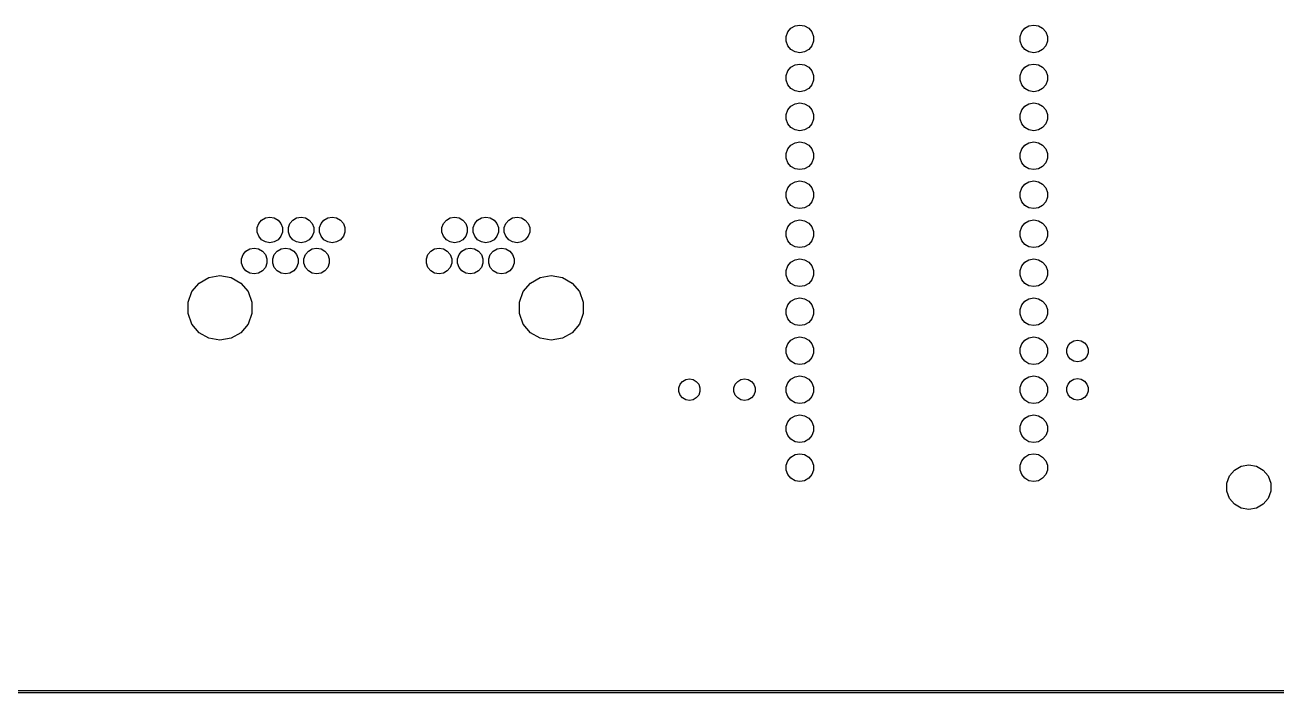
# Model space of a CAD drawing. Extents: x 25 to 346, y -457 to -16.
# Drawn here: x 185.4 to 267, y -456.6 to -413.1 of the extents above; entities that cross this region are included whole.
import ezdxf

# ---------------------------------------------------------------- set-up
doc = ezdxf.new("R2010")
doc.units = 0
doc.header["$MEASUREMENT"] = 0
doc.layers.add('BLACK', color=7, linetype='CONTINUOUS')

msp = doc.modelspace()

# ---------------------------------------------------------------- linework, layer by layer
at = {"layer": 'Black'}
for p, q in [((235.121, -413.569), (235.323, -413.329)), ((235.323, -413.329), (235.594, -413.172)), ((235.594, -413.172), (235.903, -413.118)), ((235.903, -413.118), (236.211, -413.172)), ((236.211, -413.172), (236.482, -413.329)), ((236.482, -413.329), (236.684, -413.569)), ((250.361, -413.569), (250.563, -413.329)), ((250.563, -413.329), (250.834, -413.172)), ((250.834, -413.172), (251.142, -413.118)), ((251.142, -413.118), (251.451, -413.172)), ((251.451, -413.172), (251.722, -413.329)), ((251.722, -413.329), (251.924, -413.569)), ((235.014, -413.863), (235.121, -413.569)), ((235.014, -414.177), (235.014, -413.863)), ((235.121, -414.471), (235.014, -414.177)), ((236.684, -413.569), (236.791, -413.863)), ((236.791, -414.177), (236.684, -414.471)), ((236.791, -413.863), (236.791, -414.177)), ((250.254, -413.863), (250.361, -413.569)), ((250.254, -414.177), (250.254, -413.863)), ((250.361, -414.471), (250.254, -414.177)), ((251.924, -413.569), (252.031, -413.863)), ((252.031, -414.177), (251.924, -414.471)), ((252.031, -413.863), (252.031, -414.177)), ((235.323, -414.711), (235.121, -414.471)), ((235.594, -414.868), (235.323, -414.711)), ((235.903, -414.922), (235.594, -414.868)), ((236.211, -414.868), (235.903, -414.922)), ((236.482, -414.711), (236.211, -414.868)), ((236.684, -414.471), (236.482, -414.711)), ((250.563, -414.711), (250.361, -414.471)), ((250.834, -414.868), (250.563, -414.711)), ((251.142, -414.922), (250.834, -414.868)), ((251.451, -414.868), (251.142, -414.922)), ((251.722, -414.711), (251.451, -414.868)), ((251.924, -414.471), (251.722, -414.711)), ((235.121, -416.109), (235.323, -415.869)), ((235.323, -415.869), (235.594, -415.712)), ((235.594, -415.712), (235.903, -415.658)), ((235.903, -415.658), (236.211, -415.712)), ((236.211, -415.712), (236.482, -415.869)), ((236.482, -415.869), (236.684, -416.109)), ((250.361, -416.109), (250.563, -415.869)), ((250.563, -415.869), (250.834, -415.712)), ((250.834, -415.712), (251.142, -415.658)), ((251.142, -415.658), (251.451, -415.712)), ((251.451, -415.712), (251.722, -415.869)), ((251.722, -415.869), (251.924, -416.109)), ((235.014, -416.403), (235.121, -416.109)), ((235.014, -416.717), (235.014, -416.403)), ((235.121, -417.011), (235.014, -416.717)), ((236.684, -416.109), (236.791, -416.403)), ((236.791, -416.717), (236.684, -417.011)), ((236.791, -416.403), (236.791, -416.717)), ((250.254, -416.403), (250.361, -416.109)), ((250.254, -416.717), (250.254, -416.403)), ((250.361, -417.011), (250.254, -416.717)), ((251.924, -416.109), (252.031, -416.403)), ((252.031, -416.717), (251.924, -417.011)), ((252.031, -416.403), (252.031, -416.717)), ((235.323, -417.251), (235.121, -417.011)), ((235.594, -417.408), (235.323, -417.251)), ((235.903, -417.462), (235.594, -417.408)), ((236.211, -417.408), (235.903, -417.462)), ((236.482, -417.251), (236.211, -417.408)), ((236.684, -417.011), (236.482, -417.251)), ((250.563, -417.251), (250.361, -417.011)), ((250.834, -417.408), (250.563, -417.251)), ((251.142, -417.462), (250.834, -417.408)), ((251.451, -417.408), (251.142, -417.462)), ((251.722, -417.251), (251.451, -417.408)), ((251.924, -417.011), (251.722, -417.251)), ((235.121, -418.649), (235.323, -418.409)), ((235.323, -418.409), (235.594, -418.252)), ((235.594, -418.252), (235.903, -418.198)), ((235.903, -418.198), (236.211, -418.252)), ((236.211, -418.252), (236.482, -418.409)), ((236.482, -418.409), (236.684, -418.649)), ((250.361, -418.649), (250.563, -418.409)), ((250.563, -418.409), (250.834, -418.252)), ((250.834, -418.252), (251.142, -418.198)), ((251.142, -418.198), (251.451, -418.252)), ((251.451, -418.252), (251.722, -418.409)), ((251.722, -418.409), (251.924, -418.649)), ((235.014, -418.943), (235.121, -418.649)), ((235.014, -419.257), (235.014, -418.943)), ((235.121, -419.551), (235.014, -419.257)), ((236.684, -418.649), (236.791, -418.943)), ((236.791, -419.257), (236.684, -419.551)), ((236.791, -418.943), (236.791, -419.257)), ((250.254, -418.943), (250.361, -418.649)), ((250.254, -419.257), (250.254, -418.943)), ((250.361, -419.551), (250.254, -419.257)), ((251.924, -418.649), (252.031, -418.943)), ((252.031, -419.257), (251.924, -419.551)), ((252.031, -418.943), (252.031, -419.257)), ((235.323, -419.791), (235.121, -419.551)), ((235.594, -419.948), (235.323, -419.791)), ((235.903, -420.002), (235.594, -419.948)), ((236.211, -419.948), (235.903, -420.002)), ((236.482, -419.791), (236.211, -419.948)), ((236.684, -419.551), (236.482, -419.791)), ((250.563, -419.791), (250.361, -419.551)), ((250.834, -419.948), (250.563, -419.791)), ((251.142, -420.002), (250.834, -419.948)), ((251.451, -419.948), (251.142, -420.002)), ((251.722, -419.791), (251.451, -419.948)), ((251.924, -419.551), (251.722, -419.791)), ((235.323, -420.949), (235.594, -420.792)), ((235.594, -420.792), (235.903, -420.738)), ((235.903, -420.738), (236.211, -420.792)), ((236.211, -420.792), (236.482, -420.949)), ((250.563, -420.949), (250.834, -420.792)), ((250.834, -420.792), (251.142, -420.738)), ((251.142, -420.738), (251.451, -420.792)), ((251.451, -420.792), (251.722, -420.949)), ((235.014, -421.483), (235.121, -421.189)), ((235.014, -421.797), (235.014, -421.483)), ((235.121, -421.189), (235.323, -420.949)), ((236.482, -420.949), (236.684, -421.189)), ((236.684, -421.189), (236.791, -421.483)), ((236.791, -421.483), (236.791, -421.797)), ((250.254, -421.483), (250.361, -421.189)), ((250.254, -421.797), (250.254, -421.483)), ((250.361, -421.189), (250.563, -420.949)), ((251.722, -420.949), (251.924, -421.189)), ((251.924, -421.189), (252.031, -421.483)), ((252.031, -421.483), (252.031, -421.797)), ((235.121, -422.091), (235.014, -421.797)), ((235.323, -422.331), (235.121, -422.091)), ((235.594, -422.488), (235.323, -422.331)), ((235.903, -422.542), (235.594, -422.488)), ((236.211, -422.488), (235.903, -422.542)), ((236.482, -422.331), (236.211, -422.488)), ((236.684, -422.091), (236.482, -422.331)), ((236.791, -421.797), (236.684, -422.091)), ((250.361, -422.091), (250.254, -421.797)), ((250.563, -422.331), (250.361, -422.091)), ((250.834, -422.488), (250.563, -422.331)), ((251.142, -422.542), (250.834, -422.488)), ((251.451, -422.488), (251.142, -422.542)), ((251.722, -422.331), (251.451, -422.488)), ((251.924, -422.091), (251.722, -422.331)), ((252.031, -421.797), (251.924, -422.091)), ((235.323, -423.489), (235.594, -423.332)), ((235.594, -423.332), (235.903, -423.278)), ((235.903, -423.278), (236.211, -423.332)), ((236.211, -423.332), (236.482, -423.489)), ((250.563, -423.489), (250.834, -423.332)), ((250.834, -423.332), (251.142, -423.278)), ((251.142, -423.278), (251.451, -423.332)), ((251.451, -423.332), (251.722, -423.489)), ((235.014, -424.023), (235.121, -423.729)), ((235.014, -424.337), (235.014, -424.023)), ((235.121, -423.729), (235.323, -423.489)), ((236.482, -423.489), (236.684, -423.729)), ((236.684, -423.729), (236.791, -424.023)), ((236.791, -424.023), (236.791, -424.337)), ((250.254, -424.023), (250.361, -423.729)), ((250.254, -424.337), (250.254, -424.023)), ((250.361, -423.729), (250.563, -423.489)), ((251.722, -423.489), (251.924, -423.729)), ((251.924, -423.729), (252.031, -424.023)), ((252.031, -424.023), (252.031, -424.337)), ((235.121, -424.631), (235.014, -424.337)), ((235.323, -424.871), (235.121, -424.631)), ((235.594, -425.028), (235.323, -424.871)), ((236.482, -424.871), (236.211, -425.028)), ((236.684, -424.631), (236.482, -424.871)), ((236.791, -424.337), (236.684, -424.631)), ((250.361, -424.631), (250.254, -424.337)), ((250.563, -424.871), (250.361, -424.631)), ((250.834, -425.028), (250.563, -424.871)), ((251.722, -424.871), (251.451, -425.028)), ((251.924, -424.631), (251.722, -424.871)), ((252.031, -424.337), (251.924, -424.631)), ((200.832, -425.824), (201.085, -425.678)), ((201.085, -425.678), (201.371, -425.628)), ((201.371, -425.628), (201.658, -425.678)), ((201.658, -425.678), (201.91, -425.824)), ((202.864, -425.824), (203.117, -425.678)), ((203.117, -425.678), (203.403, -425.628)), ((203.403, -425.628), (203.69, -425.678)), ((203.69, -425.678), (203.942, -425.824)), ((204.896, -425.824), (205.149, -425.678)), ((205.149, -425.678), (205.435, -425.628)), ((205.435, -425.628), (205.722, -425.678)), ((205.722, -425.678), (205.974, -425.824)), ((212.872, -425.824), (213.124, -425.678)), ((213.124, -425.678), (213.411, -425.628)), ((213.411, -425.628), (213.697, -425.678)), ((213.697, -425.678), (213.95, -425.824)), ((214.904, -425.824), (215.156, -425.678)), ((215.156, -425.678), (215.443, -425.628)), ((215.443, -425.628), (215.729, -425.678)), ((215.729, -425.678), (215.982, -425.824)), ((216.936, -425.824), (217.188, -425.678)), ((217.188, -425.678), (217.475, -425.628)), ((217.475, -425.628), (217.761, -425.678)), ((217.761, -425.678), (218.014, -425.824)), ((235.903, -425.082), (235.594, -425.028)), ((236.211, -425.028), (235.903, -425.082)), ((251.142, -425.082), (250.834, -425.028)), ((251.451, -425.028), (251.142, -425.082)), ((200.546, -426.32), (200.645, -426.047)), ((200.546, -426.612), (200.546, -426.32)), ((200.645, -426.885), (200.546, -426.612)), ((200.645, -426.047), (200.832, -425.824)), ((201.91, -425.824), (202.097, -426.047)), ((202.097, -426.047), (202.197, -426.32)), ((202.197, -426.612), (202.097, -426.885)), ((202.197, -426.32), (202.197, -426.612)), ((202.578, -426.32), (202.677, -426.047)), ((202.578, -426.612), (202.578, -426.32)), ((202.677, -426.885), (202.578, -426.612)), ((202.677, -426.047), (202.864, -425.824)), ((203.942, -425.824), (204.129, -426.047)), ((204.129, -426.047), (204.229, -426.32)), ((204.229, -426.612), (204.129, -426.885)), ((204.229, -426.32), (204.229, -426.612)), ((204.61, -426.32), (204.709, -426.047)), ((204.61, -426.612), (204.61, -426.32)), ((204.709, -426.885), (204.61, -426.612)), ((204.709, -426.047), (204.896, -425.824)), ((205.974, -425.824), (206.161, -426.047)), ((206.161, -426.047), (206.261, -426.32)), ((206.261, -426.612), (206.161, -426.885)), ((206.261, -426.32), (206.261, -426.612)), ((212.585, -426.32), (212.685, -426.047)), ((212.585, -426.612), (212.585, -426.32)), ((212.685, -426.885), (212.585, -426.612)), ((212.685, -426.047), (212.872, -425.824)), ((213.95, -425.824), (214.137, -426.047)), ((214.137, -426.047), (214.236, -426.32)), ((214.236, -426.612), (214.137, -426.885)), ((214.236, -426.32), (214.236, -426.612)), ((214.617, -426.32), (214.717, -426.047)), ((214.617, -426.612), (214.617, -426.32)), ((214.717, -426.885), (214.617, -426.612)), ((214.717, -426.047), (214.904, -425.824)), ((215.982, -425.824), (216.169, -426.047)), ((216.169, -426.047), (216.268, -426.32)), ((216.268, -426.612), (216.169, -426.885)), ((216.268, -426.32), (216.268, -426.612)), ((216.649, -426.32), (216.749, -426.047)), ((216.649, -426.612), (216.649, -426.32)), ((216.749, -426.885), (216.649, -426.612)), ((216.749, -426.047), (216.936, -425.824)), ((218.014, -425.824), (218.201, -426.047)), ((218.201, -426.047), (218.3, -426.32)), ((218.3, -426.612), (218.201, -426.885)), ((218.3, -426.32), (218.3, -426.612)), ((235.014, -426.563), (235.121, -426.269)), ((235.014, -426.877), (235.014, -426.563)), ((235.121, -426.269), (235.323, -426.029)), ((235.323, -426.029), (235.594, -425.872)), ((235.594, -425.872), (235.903, -425.818)), ((235.903, -425.818), (236.211, -425.872)), ((236.211, -425.872), (236.482, -426.029)), ((236.482, -426.029), (236.684, -426.269)), ((236.684, -426.269), (236.791, -426.563)), ((236.791, -426.563), (236.791, -426.877)), ((250.254, -426.563), (250.361, -426.269)), ((250.254, -426.877), (250.254, -426.563)), ((250.361, -426.269), (250.563, -426.029)), ((250.563, -426.029), (250.834, -425.872)), ((250.834, -425.872), (251.142, -425.818)), ((251.142, -425.818), (251.451, -425.872)), ((251.451, -425.872), (251.722, -426.029)), ((251.722, -426.029), (251.924, -426.269)), ((251.924, -426.269), (252.031, -426.563)), ((252.031, -426.563), (252.031, -426.877)), ((200.832, -427.108), (200.645, -426.885)), ((201.085, -427.254), (200.832, -427.108)), ((201.371, -427.304), (201.085, -427.254)), ((201.658, -427.254), (201.371, -427.304)), ((201.91, -427.108), (201.658, -427.254)), ((202.097, -426.885), (201.91, -427.108)), ((202.864, -427.108), (202.677, -426.885)), ((203.117, -427.254), (202.864, -427.108)), ((203.403, -427.304), (203.117, -427.254)), ((203.69, -427.254), (203.403, -427.304)), ((203.942, -427.108), (203.69, -427.254)), ((204.129, -426.885), (203.942, -427.108)), ((204.896, -427.108), (204.709, -426.885)), ((205.149, -427.254), (204.896, -427.108)), ((205.435, -427.304), (205.149, -427.254)), ((205.722, -427.254), (205.435, -427.304)), ((205.974, -427.108), (205.722, -427.254)), ((206.161, -426.885), (205.974, -427.108)), ((212.872, -427.108), (212.685, -426.885)), ((213.124, -427.254), (212.872, -427.108)), ((213.411, -427.304), (213.124, -427.254)), ((213.697, -427.254), (213.411, -427.304)), ((213.95, -427.108), (213.697, -427.254)), ((214.137, -426.885), (213.95, -427.108)), ((214.904, -427.108), (214.717, -426.885)), ((215.156, -427.254), (214.904, -427.108)), ((215.443, -427.304), (215.156, -427.254)), ((215.729, -427.254), (215.443, -427.304)), ((215.982, -427.108), (215.729, -427.254)), ((216.169, -426.885), (215.982, -427.108)), ((216.936, -427.108), (216.749, -426.885)), ((217.188, -427.254), (216.936, -427.108)), ((217.475, -427.304), (217.188, -427.254)), ((217.761, -427.254), (217.475, -427.304)), ((218.014, -427.108), (217.761, -427.254)), ((218.201, -426.885), (218.014, -427.108)), ((235.121, -427.171), (235.014, -426.877)), ((235.323, -427.411), (235.121, -427.171)), ((235.594, -427.568), (235.323, -427.411)), ((236.482, -427.411), (236.211, -427.568)), ((236.684, -427.171), (236.482, -427.411)), ((236.791, -426.877), (236.684, -427.171)), ((250.361, -427.171), (250.254, -426.877)), ((250.563, -427.411), (250.361, -427.171)), ((250.834, -427.568), (250.563, -427.411)), ((251.722, -427.411), (251.451, -427.568)), ((251.924, -427.171), (251.722, -427.411)), ((252.031, -426.877), (251.924, -427.171)), ((199.53, -428.352), (199.629, -428.079)), ((199.629, -428.079), (199.816, -427.856)), ((199.816, -427.856), (200.069, -427.71)), ((200.069, -427.71), (200.355, -427.66)), ((200.355, -427.66), (200.642, -427.71)), ((200.642, -427.71), (200.894, -427.856)), ((200.894, -427.856), (201.081, -428.079)), ((201.081, -428.079), (201.181, -428.352)), ((201.562, -428.352), (201.661, -428.079)), ((201.661, -428.079), (201.848, -427.856)), ((201.848, -427.856), (202.101, -427.71)), ((202.101, -427.71), (202.387, -427.66)), ((202.387, -427.66), (202.674, -427.71)), ((202.674, -427.71), (202.926, -427.856)), ((202.926, -427.856), (203.113, -428.079)), ((203.113, -428.079), (203.213, -428.352)), ((203.594, -428.352), (203.693, -428.079)), ((203.693, -428.079), (203.88, -427.856)), ((203.88, -427.856), (204.133, -427.71)), ((204.133, -427.71), (204.419, -427.66)), ((204.419, -427.66), (204.706, -427.71)), ((204.706, -427.71), (204.958, -427.856)), ((204.958, -427.856), (205.145, -428.079)), ((205.145, -428.079), (205.245, -428.352)), ((211.569, -428.352), (211.669, -428.079)), ((211.669, -428.079), (211.856, -427.856)), ((211.856, -427.856), (212.108, -427.71)), ((212.108, -427.71), (212.395, -427.66)), ((212.395, -427.66), (212.681, -427.71)), ((212.681, -427.71), (212.934, -427.856)), ((212.934, -427.856), (213.121, -428.079)), ((213.121, -428.079), (213.22, -428.352)), ((213.601, -428.352), (213.701, -428.079)), ((213.701, -428.079), (213.888, -427.856)), ((213.888, -427.856), (214.14, -427.71)), ((214.14, -427.71), (214.427, -427.66)), ((214.427, -427.66), (214.713, -427.71)), ((214.713, -427.71), (214.966, -427.856)), ((214.966, -427.856), (215.153, -428.079)), ((215.153, -428.079), (215.252, -428.352)), ((215.633, -428.352), (215.733, -428.079)), ((215.733, -428.079), (215.92, -427.856)), ((215.92, -427.856), (216.172, -427.71)), ((216.172, -427.71), (216.459, -427.66)), ((216.459, -427.66), (216.745, -427.71)), ((216.745, -427.71), (216.998, -427.856)), ((216.998, -427.856), (217.185, -428.079)), ((217.185, -428.079), (217.284, -428.352)), ((235.903, -427.622), (235.594, -427.568)), ((236.211, -427.568), (235.903, -427.622)), ((251.142, -427.622), (250.834, -427.568)), ((251.451, -427.568), (251.142, -427.622)), ((199.53, -428.644), (199.53, -428.352)), ((199.629, -428.917), (199.53, -428.644)), ((199.816, -429.14), (199.629, -428.917)), ((201.081, -428.917), (200.894, -429.14)), ((201.181, -428.644), (201.081, -428.917)), ((201.181, -428.352), (201.181, -428.644)), ((201.562, -428.644), (201.562, -428.352)), ((201.661, -428.917), (201.562, -428.644)), ((201.848, -429.14), (201.661, -428.917)), ((203.113, -428.917), (202.926, -429.14)), ((203.213, -428.644), (203.113, -428.917)), ((203.213, -428.352), (203.213, -428.644)), ((203.594, -428.644), (203.594, -428.352)), ((203.693, -428.917), (203.594, -428.644)), ((203.88, -429.14), (203.693, -428.917)), ((205.145, -428.917), (204.958, -429.14)), ((205.245, -428.644), (205.145, -428.917)), ((205.245, -428.352), (205.245, -428.644)), ((211.569, -428.644), (211.569, -428.352)), ((211.669, -428.917), (211.569, -428.644)), ((211.856, -429.14), (211.669, -428.917)), ((213.121, -428.917), (212.934, -429.14)), ((213.22, -428.644), (213.121, -428.917)), ((213.22, -428.352), (213.22, -428.644)), ((213.601, -428.644), (213.601, -428.352)), ((213.701, -428.917), (213.601, -428.644)), ((213.888, -429.14), (213.701, -428.917)), ((215.153, -428.917), (214.966, -429.14)), ((215.252, -428.644), (215.153, -428.917)), ((215.252, -428.352), (215.252, -428.644)), ((215.633, -428.644), (215.633, -428.352)), ((215.733, -428.917), (215.633, -428.644)), ((215.92, -429.14), (215.733, -428.917)), ((217.185, -428.917), (216.998, -429.14)), ((217.284, -428.644), (217.185, -428.917)), ((217.284, -428.352), (217.284, -428.644)), ((235.014, -429.103), (235.121, -428.809)), ((235.121, -428.809), (235.323, -428.569)), ((235.323, -428.569), (235.594, -428.412)), ((235.594, -428.412), (235.903, -428.358)), ((235.903, -428.358), (236.211, -428.412)), ((236.211, -428.412), (236.482, -428.569)), ((236.482, -428.569), (236.684, -428.809)), ((236.684, -428.809), (236.791, -429.103)), ((250.254, -429.103), (250.361, -428.809)), ((250.361, -428.809), (250.563, -428.569)), ((250.563, -428.569), (250.834, -428.412)), ((250.834, -428.412), (251.142, -428.358)), ((251.142, -428.358), (251.451, -428.412)), ((251.451, -428.412), (251.722, -428.569)), ((251.722, -428.569), (251.924, -428.809)), ((251.924, -428.809), (252.031, -429.103)), ((196.762, -429.927), (197.397, -429.56)), ((197.397, -429.56), (198.12, -429.433)), ((198.12, -429.433), (198.843, -429.56)), ((198.843, -429.56), (199.478, -429.927)), ((200.069, -429.286), (199.816, -429.14)), ((200.355, -429.336), (200.069, -429.286)), ((200.642, -429.286), (200.355, -429.336)), ((200.894, -429.14), (200.642, -429.286)), ((202.101, -429.286), (201.848, -429.14)), ((202.387, -429.336), (202.101, -429.286)), ((202.674, -429.286), (202.387, -429.336)), ((202.926, -429.14), (202.674, -429.286)), ((204.133, -429.286), (203.88, -429.14)), ((204.419, -429.336), (204.133, -429.286)), ((204.706, -429.286), (204.419, -429.336)), ((204.958, -429.14), (204.706, -429.286)), ((212.108, -429.286), (211.856, -429.14)), ((212.395, -429.336), (212.108, -429.286)), ((212.681, -429.286), (212.395, -429.336)), ((212.934, -429.14), (212.681, -429.286)), ((214.14, -429.286), (213.888, -429.14)), ((214.427, -429.336), (214.14, -429.286)), ((214.713, -429.286), (214.427, -429.336)), ((214.966, -429.14), (214.713, -429.286)), ((216.172, -429.286), (215.92, -429.14)), ((216.459, -429.336), (216.172, -429.286)), ((216.745, -429.286), (216.459, -429.336)), ((216.998, -429.14), (216.745, -429.286)), ((218.352, -429.927), (218.987, -429.56)), ((218.987, -429.56), (219.71, -429.433)), ((219.71, -429.433), (220.433, -429.56)), ((220.433, -429.56), (221.068, -429.927)), ((235.014, -429.417), (235.014, -429.103)), ((235.121, -429.711), (235.014, -429.417)), ((235.323, -429.951), (235.121, -429.711)), ((236.684, -429.711), (236.482, -429.951)), ((236.791, -429.417), (236.684, -429.711)), ((236.791, -429.103), (236.791, -429.417)), ((250.254, -429.417), (250.254, -429.103)), ((250.361, -429.711), (250.254, -429.417)), ((250.563, -429.951), (250.361, -429.711)), ((251.924, -429.711), (251.722, -429.951)), ((252.031, -429.417), (251.924, -429.711)), ((252.031, -429.103), (252.031, -429.417)), ((196.039, -431.179), (196.29, -430.489)), ((196.29, -430.489), (196.762, -429.927)), ((199.478, -429.927), (199.95, -430.489)), ((199.95, -430.489), (200.201, -431.179)), ((217.629, -431.179), (217.88, -430.489)), ((217.88, -430.489), (218.352, -429.927)), ((221.068, -429.927), (221.54, -430.489)), ((221.54, -430.489), (221.791, -431.179)), ((235.594, -430.108), (235.323, -429.951)), ((235.903, -430.162), (235.594, -430.108)), ((236.211, -430.108), (235.903, -430.162)), ((236.482, -429.951), (236.211, -430.108)), ((250.834, -430.108), (250.563, -429.951)), ((251.142, -430.162), (250.834, -430.108)), ((251.451, -430.108), (251.142, -430.162)), ((251.722, -429.951), (251.451, -430.108)), ((196.039, -431.913), (196.039, -431.179)), ((200.201, -431.179), (200.201, -431.913)), ((217.629, -431.913), (217.629, -431.179)), ((221.791, -431.179), (221.791, -431.913)), ((235.014, -431.643), (235.121, -431.349)), ((235.121, -431.349), (235.323, -431.109)), ((235.323, -431.109), (235.594, -430.952)), ((235.594, -430.952), (235.903, -430.898)), ((235.903, -430.898), (236.211, -430.952)), ((236.211, -430.952), (236.482, -431.109)), ((236.482, -431.109), (236.684, -431.349)), ((236.684, -431.349), (236.791, -431.643)), ((250.254, -431.643), (250.361, -431.349)), ((250.361, -431.349), (250.563, -431.109)), ((250.563, -431.109), (250.834, -430.952)), ((250.834, -430.952), (251.142, -430.898)), ((251.142, -430.898), (251.451, -430.952)), ((251.451, -430.952), (251.722, -431.109)), ((251.722, -431.109), (251.924, -431.349)), ((251.924, -431.349), (252.031, -431.643)), ((196.29, -432.603), (196.039, -431.913)), ((200.201, -431.913), (199.95, -432.603)), ((217.88, -432.603), (217.629, -431.913)), ((221.791, -431.913), (221.54, -432.603)), ((235.014, -431.957), (235.014, -431.643)), ((235.121, -432.251), (235.014, -431.957)), ((235.323, -432.491), (235.121, -432.251)), ((236.684, -432.251), (236.482, -432.491)), ((236.791, -431.957), (236.684, -432.251)), ((236.791, -431.643), (236.791, -431.957)), ((250.254, -431.957), (250.254, -431.643)), ((250.361, -432.251), (250.254, -431.957)), ((250.563, -432.491), (250.361, -432.251)), ((251.924, -432.251), (251.722, -432.491)), ((252.031, -431.957), (251.924, -432.251)), ((252.031, -431.643), (252.031, -431.957)), ((196.762, -433.165), (196.29, -432.603)), ((199.95, -432.603), (199.478, -433.165)), ((218.352, -433.165), (217.88, -432.603)), ((221.54, -432.603), (221.068, -433.165)), ((235.594, -432.648), (235.323, -432.491)), ((235.903, -432.702), (235.594, -432.648)), ((236.211, -432.648), (235.903, -432.702)), ((236.482, -432.491), (236.211, -432.648)), ((250.834, -432.648), (250.563, -432.491)), ((251.142, -432.702), (250.834, -432.648)), ((251.451, -432.648), (251.142, -432.702)), ((251.722, -432.491), (251.451, -432.648)), ((197.397, -433.532), (196.762, -433.165)), ((198.12, -433.659), (197.397, -433.532)), ((198.843, -433.532), (198.12, -433.659)), ((199.478, -433.165), (198.843, -433.532)), ((218.987, -433.532), (218.352, -433.165)), ((219.71, -433.659), (218.987, -433.532)), ((220.433, -433.532), (219.71, -433.659)), ((221.068, -433.165), (220.433, -433.532)), ((235.014, -434.183), (235.121, -433.889)), ((235.121, -433.889), (235.323, -433.649)), ((235.323, -433.649), (235.594, -433.492)), ((235.594, -433.492), (235.903, -433.438)), ((235.903, -433.438), (236.211, -433.492)), ((236.211, -433.492), (236.482, -433.649)), ((236.482, -433.649), (236.684, -433.889)), ((236.684, -433.889), (236.791, -434.183)), ((250.254, -434.183), (250.361, -433.889)), ((250.361, -433.889), (250.563, -433.649)), ((250.563, -433.649), (250.834, -433.492)), ((250.834, -433.492), (251.142, -433.438)), ((251.142, -433.438), (251.451, -433.492)), ((251.451, -433.492), (251.722, -433.649)), ((251.722, -433.649), (251.924, -433.889)), ((251.924, -433.889), (252.031, -434.183)), ((253.391, -434.009), (253.548, -433.822)), ((253.548, -433.822), (253.76, -433.7)), ((253.76, -433.7), (254, -433.657)), ((254, -433.657), (254.24, -433.7)), ((254.24, -433.7), (254.452, -433.822)), ((254.452, -433.822), (254.609, -434.009)), ((235.014, -434.497), (235.014, -434.183)), ((235.121, -434.791), (235.014, -434.497)), ((236.791, -434.497), (236.684, -434.791)), ((236.791, -434.183), (236.791, -434.497)), ((250.254, -434.497), (250.254, -434.183)), ((250.361, -434.791), (250.254, -434.497)), ((252.031, -434.497), (251.924, -434.791)), ((252.031, -434.183), (252.031, -434.497)), ((253.308, -434.238), (253.391, -434.009)), ((253.308, -434.482), (253.308, -434.238)), ((253.391, -434.711), (253.308, -434.482)), ((253.548, -434.898), (253.391, -434.711)), ((254.609, -434.711), (254.452, -434.898)), ((254.609, -434.009), (254.692, -434.238)), ((254.692, -434.482), (254.609, -434.711)), ((254.692, -434.238), (254.692, -434.482)), ((235.323, -435.031), (235.121, -434.791)), ((235.594, -435.188), (235.323, -435.031)), ((235.903, -435.242), (235.594, -435.188)), ((236.211, -435.188), (235.903, -435.242)), ((236.482, -435.031), (236.211, -435.188)), ((236.684, -434.791), (236.482, -435.031)), ((250.563, -435.031), (250.361, -434.791)), ((250.834, -435.188), (250.563, -435.031)), ((251.142, -435.242), (250.834, -435.188)), ((251.451, -435.188), (251.142, -435.242)), ((251.722, -435.031), (251.451, -435.188)), ((251.924, -434.791), (251.722, -435.031)), ((253.76, -435.02), (253.548, -434.898)), ((254, -435.063), (253.76, -435.02)), ((254.24, -435.02), (254, -435.063)), ((254.452, -434.898), (254.24, -435.02)), ((228.096, -436.529), (228.253, -436.342)), ((228.253, -436.342), (228.465, -436.22)), ((228.465, -436.22), (228.705, -436.177)), ((228.705, -436.177), (228.945, -436.22)), ((228.945, -436.22), (229.157, -436.342)), ((229.157, -436.342), (229.314, -436.529)), ((231.696, -436.529), (231.853, -436.342)), ((231.853, -436.342), (232.065, -436.22)), ((232.065, -436.22), (232.305, -436.177)), ((232.305, -436.177), (232.545, -436.22)), ((232.545, -436.22), (232.757, -436.342)), ((232.757, -436.342), (232.914, -436.529)), ((235.121, -436.429), (235.323, -436.189)), ((235.323, -436.189), (235.594, -436.032)), ((235.594, -436.032), (235.903, -435.978)), ((235.903, -435.978), (236.211, -436.032)), ((236.211, -436.032), (236.482, -436.189)), ((236.482, -436.189), (236.684, -436.429)), ((250.361, -436.429), (250.563, -436.189)), ((250.563, -436.189), (250.834, -436.032)), ((250.834, -436.032), (251.142, -435.978)), ((251.142, -435.978), (251.451, -436.032)), ((251.451, -436.032), (251.722, -436.189)), ((251.722, -436.189), (251.924, -436.429)), ((253.391, -436.509), (253.548, -436.322)), ((253.548, -436.322), (253.76, -436.2)), ((253.76, -436.2), (254, -436.157)), ((254, -436.157), (254.24, -436.2)), ((254.24, -436.2), (254.452, -436.322)), ((254.452, -436.322), (254.609, -436.509)), ((228.013, -436.758), (228.096, -436.529)), ((228.013, -437.002), (228.013, -436.758)), ((228.096, -437.231), (228.013, -437.002)), ((229.314, -436.529), (229.397, -436.758)), ((229.397, -437.002), (229.314, -437.231)), ((229.397, -436.758), (229.397, -437.002)), ((231.613, -436.758), (231.696, -436.529)), ((231.613, -437.002), (231.613, -436.758)), ((231.696, -437.231), (231.613, -437.002)), ((232.914, -436.529), (232.997, -436.758)), ((232.997, -437.002), (232.914, -437.231)), ((232.997, -436.758), (232.997, -437.002)), ((235.014, -436.723), (235.121, -436.429)), ((235.014, -437.037), (235.014, -436.723)), ((235.121, -437.331), (235.014, -437.037)), ((236.684, -436.429), (236.791, -436.723)), ((236.791, -437.037), (236.684, -437.331)), ((236.791, -436.723), (236.791, -437.037)), ((250.254, -436.723), (250.361, -436.429)), ((250.254, -437.037), (250.254, -436.723)), ((250.361, -437.331), (250.254, -437.037)), ((251.924, -436.429), (252.031, -436.723)), ((252.031, -437.037), (251.924, -437.331)), ((252.031, -436.723), (252.031, -437.037)), ((253.308, -436.738), (253.391, -436.509)), ((253.308, -436.982), (253.308, -436.738)), ((253.391, -437.211), (253.308, -436.982)), ((253.548, -437.398), (253.391, -437.211)), ((254.609, -437.211), (254.452, -437.398)), ((254.609, -436.509), (254.692, -436.738)), ((254.692, -436.982), (254.609, -437.211)), ((254.692, -436.738), (254.692, -436.982)), ((228.253, -437.418), (228.096, -437.231)), ((228.465, -437.54), (228.253, -437.418)), ((228.705, -437.583), (228.465, -437.54)), ((228.945, -437.54), (228.705, -437.583)), ((229.157, -437.418), (228.945, -437.54)), ((229.314, -437.231), (229.157, -437.418)), ((231.853, -437.418), (231.696, -437.231)), ((232.065, -437.54), (231.853, -437.418)), ((232.305, -437.583), (232.065, -437.54)), ((232.545, -437.54), (232.305, -437.583)), ((232.757, -437.418), (232.545, -437.54)), ((232.914, -437.231), (232.757, -437.418)), ((235.323, -437.571), (235.121, -437.331)), ((235.594, -437.728), (235.323, -437.571)), ((235.903, -437.782), (235.594, -437.728)), ((236.211, -437.728), (235.903, -437.782)), ((236.482, -437.571), (236.211, -437.728)), ((236.684, -437.331), (236.482, -437.571)), ((250.563, -437.571), (250.361, -437.331)), ((250.834, -437.728), (250.563, -437.571)), ((251.142, -437.782), (250.834, -437.728)), ((251.451, -437.728), (251.142, -437.782)), ((251.722, -437.571), (251.451, -437.728)), ((251.924, -437.331), (251.722, -437.571)), ((253.76, -437.52), (253.548, -437.398)), ((254, -437.563), (253.76, -437.52)), ((254.24, -437.52), (254, -437.563)), ((254.452, -437.398), (254.24, -437.52)), ((235.121, -438.969), (235.323, -438.729)), ((235.323, -438.729), (235.594, -438.572)), ((235.594, -438.572), (235.903, -438.518)), ((235.903, -438.518), (236.211, -438.572)), ((236.211, -438.572), (236.482, -438.729)), ((236.482, -438.729), (236.684, -438.969)), ((250.361, -438.969), (250.563, -438.729)), ((250.563, -438.729), (250.834, -438.572)), ((250.834, -438.572), (251.142, -438.518)), ((251.142, -438.518), (251.451, -438.572)), ((251.451, -438.572), (251.722, -438.729)), ((251.722, -438.729), (251.924, -438.969)), ((235.014, -439.263), (235.121, -438.969)), ((235.014, -439.577), (235.014, -439.263)), ((235.121, -439.871), (235.014, -439.577)), ((236.684, -438.969), (236.791, -439.263)), ((236.791, -439.577), (236.684, -439.871)), ((236.791, -439.263), (236.791, -439.577)), ((250.254, -439.263), (250.361, -438.969)), ((250.254, -439.577), (250.254, -439.263)), ((250.361, -439.871), (250.254, -439.577)), ((251.924, -438.969), (252.031, -439.263)), ((252.031, -439.577), (251.924, -439.871)), ((252.031, -439.263), (252.031, -439.577)), ((235.323, -440.111), (235.121, -439.871)), ((235.594, -440.268), (235.323, -440.111)), ((235.903, -440.322), (235.594, -440.268)), ((236.211, -440.268), (235.903, -440.322)), ((236.482, -440.111), (236.211, -440.268)), ((236.684, -439.871), (236.482, -440.111)), ((250.563, -440.111), (250.361, -439.871)), ((250.834, -440.268), (250.563, -440.111)), ((251.142, -440.322), (250.834, -440.268)), ((251.451, -440.268), (251.142, -440.322)), ((251.722, -440.111), (251.451, -440.268)), ((251.924, -439.871), (251.722, -440.111)), ((235.121, -441.509), (235.323, -441.269)), ((235.323, -441.269), (235.594, -441.112)), ((235.594, -441.112), (235.903, -441.058)), ((235.903, -441.058), (236.211, -441.112)), ((236.211, -441.112), (236.482, -441.269)), ((236.482, -441.269), (236.684, -441.509)), ((250.361, -441.509), (250.563, -441.269)), ((250.563, -441.269), (250.834, -441.112)), ((250.834, -441.112), (251.142, -441.058)), ((251.142, -441.058), (251.451, -441.112)), ((251.451, -441.112), (251.722, -441.269)), ((251.722, -441.269), (251.924, -441.509)), ((235.014, -441.803), (235.121, -441.509)), ((235.014, -442.117), (235.014, -441.803)), ((236.684, -441.509), (236.791, -441.803)), ((236.791, -441.803), (236.791, -442.117)), ((250.254, -441.803), (250.361, -441.509)), ((250.254, -442.117), (250.254, -441.803)), ((251.924, -441.509), (252.031, -441.803)), ((252.031, -441.803), (252.031, -442.117)), ((264.214, -442.115), (264.652, -441.862)), ((264.652, -441.862), (265.15, -441.774)), ((265.15, -441.774), (265.648, -441.862)), ((265.648, -441.862), (266.086, -442.115)), ((235.121, -442.411), (235.014, -442.117)), ((235.323, -442.651), (235.121, -442.411)), ((235.594, -442.808), (235.323, -442.651)), ((235.903, -442.862), (235.594, -442.808)), ((236.211, -442.808), (235.903, -442.862)), ((236.482, -442.651), (236.211, -442.808)), ((236.684, -442.411), (236.482, -442.651)), ((236.791, -442.117), (236.684, -442.411)), ((250.361, -442.411), (250.254, -442.117)), ((250.563, -442.651), (250.361, -442.411)), ((250.834, -442.808), (250.563, -442.651)), ((251.142, -442.862), (250.834, -442.808)), ((251.451, -442.808), (251.142, -442.862)), ((251.722, -442.651), (251.451, -442.808)), ((251.924, -442.411), (251.722, -442.651)), ((252.031, -442.117), (251.924, -442.411)), ((263.717, -442.977), (263.889, -442.502)), ((263.889, -442.502), (264.214, -442.115)), ((266.086, -442.115), (266.411, -442.502)), ((266.411, -442.502), (266.583, -442.977)), ((263.717, -443.483), (263.717, -442.977)), ((263.889, -443.958), (263.717, -443.483)), ((266.583, -443.483), (266.411, -443.958)), ((266.583, -442.977), (266.583, -443.483)), ((264.214, -444.345), (263.889, -443.958)), ((264.652, -444.598), (264.214, -444.345)), ((266.086, -444.345), (265.648, -444.598)), ((266.411, -443.958), (266.086, -444.345)), ((265.15, -444.686), (264.652, -444.598)), ((265.648, -444.598), (265.15, -444.686)), ((345.44, -456.64), (25.4, -456.64)), ((25.475, -456.49), (345.365, -456.49))]:
    msp.add_line(p, q, dxfattribs=at)

doc.saveas('drawing.dxf')
